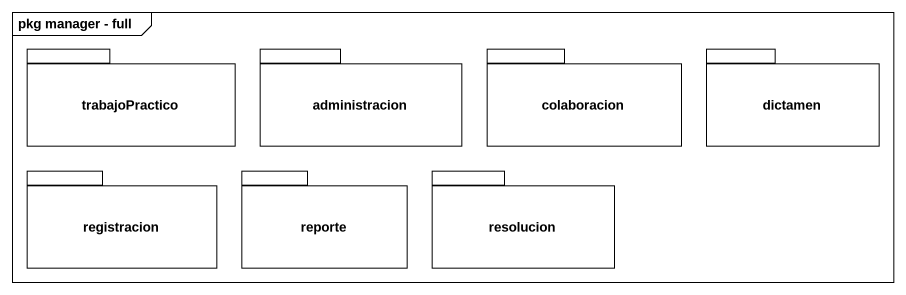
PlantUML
@startuml
mainframe pkg manager - full
package trabajoPractico {
}
package administracion {
}
package colaboracion {
}
package dictamen {
}
package registracion {
}
package reporte {
}
package resolucion {
}
@enduml
